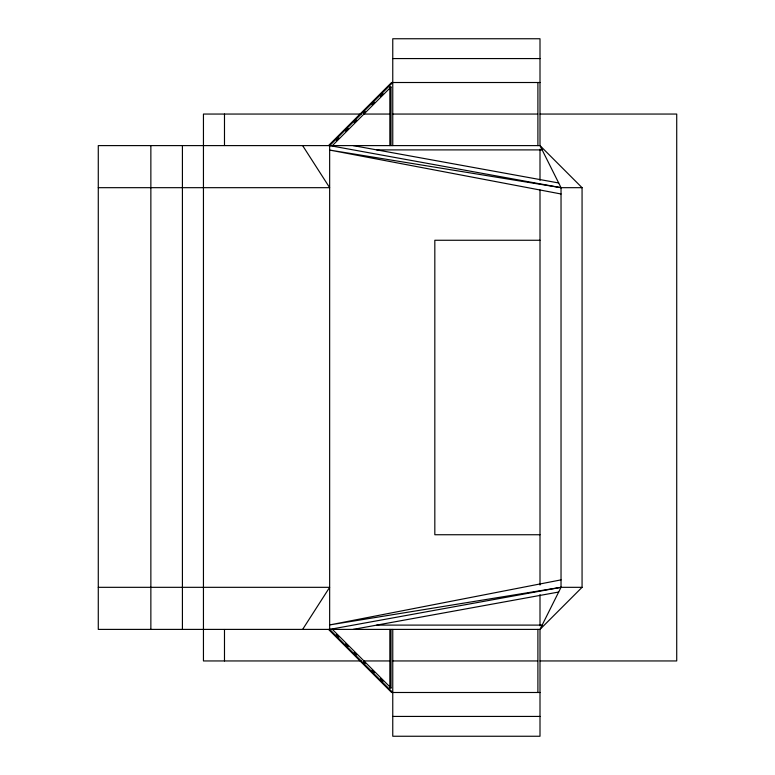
<?xml version="1.0" encoding="UTF-8"?>
<svg xmlns="http://www.w3.org/2000/svg" width="775" height="775" viewBox="0 0 775 775"><rect width="100%" height="100%" fill="white"/><g stroke="black" fill="none" stroke-linecap="round" stroke-linejoin="round"><path stroke-width="1.16" d="M392.76 145.603L392.76 38.75L540.001 38.75L540.001 145.603L561.032 187.676L561.032 587.324L540.001 629.397L540.001 736.25L392.76 736.25L392.76 629.397M302.637 629.397L329.656 587.324L98.28 587.324M328.493 145.603L391.588 82.508L540.001 82.508M392.76 692.492L329.656 629.397L329.656 145.603L392.76 82.508M336.321 140.507L338.869 137.96M345.669 131.169L348.217 128.621M354.165 122.673L356.713 120.125M363.504 113.324L365.209 111.629M372 104.828L374.548 102.281M380.496 96.332L383.044 93.785M332.388 145.603L391.007 86.994L389.844 86.994L389.844 145.603M582.064 587.324L540.001 629.397L98.28 629.397L98.28 145.603L540.001 145.603L582.064 187.676L582.064 587.324L561.032 587.324L329.656 624.931L561.032 579.874M329.656 629.397L561.032 587.324M353.177 629.397L558.678 592.032M392.76 58.571L540.001 58.571M361.121 114.051L203.447 114.051L203.447 660.949L361.121 660.949M363.543 114.051L390.145 114.051M392.557 114.051L537.666 114.051M540.078 114.051L676.72 114.051L676.72 660.949L540.078 660.949M376.766 149.895L542.142 149.895M98.28 187.676L329.656 187.676L302.637 145.603M561.032 193.983L329.656 150.069L561.032 187.676L582.064 187.676M540.001 240.26L434.823 240.26L434.823 534.74L540.001 534.74M376.766 625.105L542.142 625.105M363.543 660.949L390.145 660.949M392.557 660.949L537.666 660.949M391.007 629.397L391.007 688.006L389.844 688.006L389.844 629.397M540.001 692.492L391.588 692.492L328.493 629.397M392.76 716.429L540.001 716.429M353.177 145.603L558.678 182.968M329.656 145.603L561.032 187.676M332.388 629.397L391.007 688.006M336.321 634.493L338.869 637.04M345.669 643.831L348.217 646.379M354.165 652.327L356.713 654.875M363.504 661.676L365.209 663.371M372 670.172L374.548 672.719M380.496 678.667L383.044 681.215M540.001 149.197L540.001 180.352M540.001 189.943L540.001 585.057M540.001 594.648L540.001 625.803M537.898 82.508L537.898 145.603M537.898 629.397L537.898 692.492M391.007 86.994L391.007 145.603M224.488 114.051L224.488 145.516M224.488 629.484L224.488 660.949M182.416 145.603L182.416 629.397M150.863 145.603L150.863 629.397"/></g></svg>
